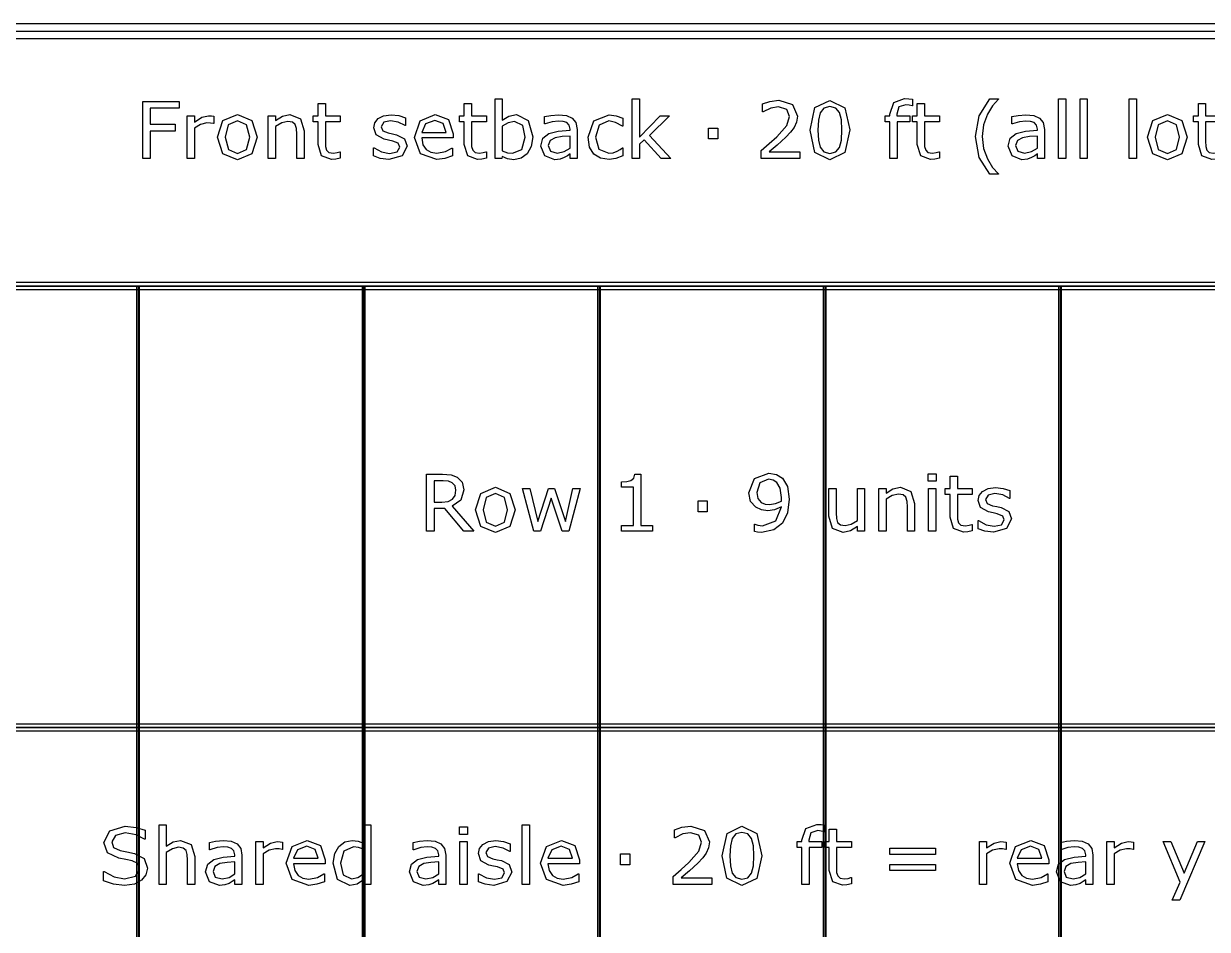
# Model space of a CAD drawing. Extents: x -1 to 182, y 89 to 480.
# Drawn here: x 105.66 to 137.58, y 440.38 to 464.81 of the extents above; entities that cross this region are included whole.
import ezdxf

# ---------------------------------------------------------------- set-up
doc = ezdxf.new("R2010")
doc.units = 0

msp = doc.modelspace()

# ---------------------------------------------------------------- linework, layer by layer
at = {"layer": 'Layer 1', "color": 7}
for points in [[(94.522277, 464.807125), (94.522277, 345.083318), (154.185743, 345.083318), (154.185743, 464.807125), (94.522277, 464.807125)], [(96.215711, 457.822031), (96.215711, 445.730794), (152.492309, 445.730794), (152.492309, 457.822031), (96.215711, 457.822031)], [(96.308212, 457.72953), (152.399808, 457.72953), (152.399808, 445.823295), (96.308212, 445.823295), (96.308212, 457.72953)], [(96.400713, 457.637029), (152.307307, 457.637029), (152.307307, 445.915796), (96.400713, 445.915796), (96.400713, 457.637029)], [(108.703822, 457.72953), (108.703822, 351.89633), (108.783404, 351.89633), (108.783404, 457.72953), (108.703822, 457.72953)], [(114.789231, 457.72953), (114.789231, 351.89633), (114.868813, 351.89633), (114.868813, 457.72953), (114.789231, 457.72953)], [(121.139223, 457.72953), (121.139223, 351.89633), (121.218805, 351.89633), (121.218805, 457.72953), (121.139223, 457.72953)], [(127.224632, 457.72953), (127.224632, 351.89633), (127.304214, 351.89633), (127.304214, 457.72953), (127.224632, 457.72953)], [(133.574624, 457.72953), (133.574624, 351.89633), (133.654206, 351.89633), (133.654206, 457.72953), (133.574624, 457.72953)]]:
    msp.add_lwpolyline(points, close=True, dxfattribs=at)
for points in [[(94.720714, 464.608688), (153.987306, 464.608688), (153.987306, 457.72953), (94.720714, 457.72953), (94.720714, 464.608688)], [(94.919151, 464.410251), (153.788869, 464.410251), (153.788869, 345.480192), (94.919151, 345.480192), (94.919151, 464.410251)], [(109.85207, 462.52613), (109.073826, 462.52613), (109.073826, 462.092049), (109.742517, 462.092049), (109.742517, 461.910148), (109.073826, 461.910148), (109.073826, 461.169109), (108.869187, 461.169109), (108.869187, 462.708031), (109.85207, 462.708031), (109.85207, 462.52613)], [(114.197021, 461.179444), (114.07713, 461.155673), (113.962409, 461.146371), (113.693691, 461.241455), (113.601709, 461.546346), (113.601709, 462.160261), (113.470449, 462.160261), (113.470449, 462.323558), (113.601709, 462.323558), (113.601709, 462.655321), (113.796011, 462.655321), (113.796011, 462.323558), (114.197021, 462.323558), (114.197021, 462.160261), (113.796011, 462.160261), (113.796011, 461.634196), (113.800138, 461.491569), (113.829076, 461.396484), (113.891088, 461.335506), (114.013045, 461.316903), (114.112264, 461.330339), (114.186678, 461.354109), (114.197023, 461.354109), (114.197021, 461.179444)], [(118.138894, 461.179444), (118.019004, 461.155673), (117.904283, 461.146371), (117.635565, 461.241455), (117.543583, 461.546346), (117.543583, 462.160261), (117.412323, 462.160261), (117.412323, 462.323558), (117.543583, 462.323558), (117.543583, 462.655321), (117.737885, 462.655321), (117.737885, 462.323558), (118.138894, 462.323558), (118.138894, 462.160261), (117.737885, 462.160261), (117.737885, 461.634196), (117.742012, 461.491569), (117.770949, 461.396484), (117.832962, 461.335506), (117.954917, 461.316903), (118.054135, 461.330339), (118.128549, 461.354109), (118.138894, 461.354109), (118.138894, 461.179444)], [(119.389462, 461.755118), (119.348121, 461.494669), (119.238568, 461.300366), (119.077336, 461.177376), (118.884066, 461.137069), (118.7125, 461.160839), (118.567807, 461.222851), (118.555404, 461.169109), (118.373503, 461.169109), (118.373503, 462.777278), (118.567807, 462.777278), (118.567807, 462.202636), (118.74144, 462.31219), (118.948145, 462.355598), (119.270606, 462.198502), (119.389462, 461.755119), (119.389462, 461.755118)], [(123.114293, 461.169109), (122.857978, 461.169109), (122.394958, 461.674504), (122.268868, 461.554615), (122.268868, 461.169109), (122.074567, 461.169109), (122.074567, 462.777278), (122.268868, 462.777278), (122.268868, 461.745817), (122.830073, 462.323559), (123.075021, 462.323559), (122.538619, 461.790259), (123.114293, 461.169109)], [(126.594181, 461.169109), (125.552386, 461.169109), (125.552386, 461.385116), (125.769426, 461.571151), (125.97303, 461.756153), (126.244847, 462.061043), (126.318229, 462.305989), (126.238648, 462.493057), (126.018507, 462.56127), (125.8149, 462.528198), (125.600961, 462.426912), (125.590615, 462.426912), (125.590615, 462.643953), (125.785952, 462.710098), (126.023664, 462.740071), (126.394699, 462.625349), (126.529057, 462.316324), (126.506329, 462.151994), (126.441215, 462.008333), (126.346132, 461.882243), (126.214873, 461.744784), (125.986463, 461.533944), (125.766322, 461.345842), (126.594179, 461.345842), (126.594181, 461.169109)], [(127.937766, 461.939087), (127.80754, 461.330339), (127.405499, 461.13707), (127.000356, 461.33344), (126.873232, 461.93702), (127.002425, 462.542667), (127.405499, 462.739037), (127.80961, 462.539566), (127.937766, 461.939087), (127.937766, 461.939087)], [(129.633785, 462.589176), (129.62344, 462.589176), (129.539723, 462.607779), (129.448773, 462.618113), (129.266872, 462.562303), (129.211061, 462.362832), (129.211061, 462.323558), (129.561427, 462.323558), (129.561427, 462.16026), (129.217262, 462.16026), (129.217262, 461.169109), (129.022958, 461.169109), (129.022958, 462.160262), (128.891701, 462.160262), (128.891701, 462.323559), (129.022958, 462.323559), (129.022958, 462.3618), (129.125278, 462.677025), (129.420867, 462.787613), (129.537657, 462.781411), (129.633774, 462.766941), (129.633785, 462.589176)], [(130.356221, 461.179444), (130.23633, 461.155674), (130.12161, 461.146372), (129.852891, 461.241456), (129.760909, 461.546346), (129.760909, 462.160262), (129.629649, 462.160262), (129.629649, 462.323559), (129.760909, 462.323559), (129.760909, 462.655321), (129.955211, 462.655321), (129.955211, 462.323559), (130.356221, 462.323559), (130.356221, 462.160262), (129.955211, 462.160262), (129.955211, 461.634196), (129.959338, 461.49157), (129.988276, 461.396485), (130.050289, 461.335507), (130.172243, 461.316904), (130.271462, 461.33034), (130.345876, 461.35411), (130.356221, 461.35411), (130.356221, 461.179444)], [(131.953019, 460.743296), (131.716342, 460.743296), (131.432121, 461.201148), (131.330836, 461.760287), (131.432121, 462.319425), (131.716342, 462.777278), (131.953019, 462.777278), (131.953019, 462.766943), (131.792822, 462.592277), (131.652262, 462.362834), (131.550977, 462.082748), (131.512737, 461.760287), (131.549945, 461.436793), (131.652262, 461.157741), (131.793856, 460.928298), (131.953019, 460.753632), (131.953019, 460.743296)], [(133.763759, 461.169109), (133.569457, 461.169109), (133.569457, 462.777278), (133.763759, 462.777278), (133.763759, 461.169109)], [(134.344603, 461.169109), (134.150299, 461.169109), (134.150299, 462.777278), (134.344603, 462.777278), (134.344603, 461.169109)], [(135.669585, 461.169109), (135.47528, 461.169109), (135.47528, 462.777278), (135.669585, 462.777278), (135.669585, 461.169109)], [(137.938177, 461.179444), (137.818287, 461.155674), (137.703566, 461.146372), (137.434848, 461.241456), (137.342866, 461.546346), (137.342866, 462.160262), (137.211606, 462.160262), (137.211606, 462.323559), (137.342866, 462.323559), (137.342866, 462.655321), (137.537168, 462.655321), (137.537168, 462.323559), (137.938177, 462.323559), (137.938177, 462.160262), (137.537168, 462.160262), (137.537168, 461.634196), (137.541295, 461.49157), (137.570232, 461.396485), (137.632245, 461.335507), (137.7542, 461.316904), (137.853418, 461.33034), (137.927832, 461.35411), (137.938177, 461.35411), (137.938177, 461.179444)], [(110.790514, 462.111686), (110.780169, 462.111686), (110.695418, 462.126156), (110.5993, 462.131323), (110.425668, 462.091016), (110.264439, 461.988696), (110.264439, 461.169109), (110.070134, 461.169109), (110.070134, 462.323559), (110.264439, 462.323559), (110.264439, 462.153027), (110.468043, 462.284285), (110.64891, 462.323559), (110.722292, 462.320458), (110.790504, 462.311155), (110.790514, 462.111686)], [(111.957365, 461.745817), (111.812673, 461.300367), (111.425101, 461.13707), (111.03546, 461.300367), (110.891799, 461.745817), (111.03546, 462.191267), (111.425101, 462.355598), (111.812673, 462.191267), (111.957365, 461.745817), (111.957365, 461.745817)], [(113.223437, 461.169109), (113.029135, 461.169109), (113.029135, 461.826432), (113.019822, 461.97526), (112.985715, 462.084814), (112.911301, 462.148893), (112.785211, 462.170597), (112.618812, 462.131323), (112.452416, 462.031071), (112.452416, 461.169109), (112.258111, 461.169109), (112.258111, 462.323559), (112.452416, 462.323559), (112.452416, 462.195402), (112.640518, 462.313224), (112.839988, 462.355598), (113.125242, 462.242944), (113.223427, 461.918416), (113.223437, 461.169109)], [(116.000524, 461.501904), (115.869267, 461.242489), (115.512699, 461.141203), (115.277056, 461.171175), (115.098256, 461.238355), (115.098256, 461.456429), (115.108602, 461.456429), (115.313241, 461.345841), (115.529246, 461.305534), (115.729752, 461.346875), (115.802097, 461.477099), (115.762825, 461.580452), (115.611928, 461.640397), (115.50341, 461.6621), (115.382487, 461.688972), (115.166479, 461.806794), (115.103434, 461.99903), (115.132372, 462.133389), (115.22229, 462.246044), (115.369052, 462.322524), (115.569555, 462.351463), (115.778327, 462.325624), (115.955061, 462.264646), (115.955061, 462.056907), (115.944716, 462.056907), (115.763847, 462.148891), (115.555075, 462.187131), (115.37524, 462.14579), (115.301861, 462.024868), (115.346303, 461.917381), (115.486863, 461.85847), (115.60675, 461.833665), (115.718373, 461.810927), (115.927145, 461.704474), (116.000524, 461.501902), (116.000524, 461.501904)], [(117.244892, 461.72618), (116.3943, 461.72618), (116.426339, 461.540145), (116.514188, 461.410954), (116.641312, 461.33654), (116.80461, 461.311735), (117.041288, 461.358244), (117.211819, 461.451261), (117.222165, 461.451261), (117.222165, 461.239388), (117.021661, 461.170142), (116.806687, 461.142237), (116.358137, 461.297266), (116.196906, 461.739615), (116.350901, 462.1892), (116.758113, 462.355598), (117.117779, 462.219172), (117.244903, 461.831599), (117.244892, 461.72618)], [(120.589385, 461.169109), (120.396118, 461.169109), (120.396118, 461.292099), (120.325837, 461.24249), (120.241088, 461.19288), (120.129466, 461.153606), (119.981673, 461.13707), (119.71709, 461.240422), (119.608568, 461.503972), (119.66438, 461.715845), (119.825611, 461.844002), (120.078825, 461.907048), (120.396118, 461.931852), (120.396118, 461.961825), (120.372332, 462.071378), (120.306186, 462.139591), (120.206968, 462.171631), (120.086045, 462.179899), (119.915514, 462.159227), (119.721209, 462.101349), (119.710864, 462.101349), (119.710864, 462.298753), (119.875197, 462.33286), (120.087069, 462.351462), (120.298942, 462.330791), (120.456038, 462.262578), (120.555257, 462.139588), (120.589362, 461.95252), (120.589385, 461.169109)], [(121.817217, 461.241456), (121.632216, 461.169109), (121.447214, 461.14327), (121.21777, 461.179443), (121.03897, 461.291064), (120.922183, 461.479166), (120.880842, 461.744783), (121.035869, 462.189199), (121.447214, 462.35043), (121.641518, 462.322524), (121.817217, 462.254312), (121.817217, 462.038304), (121.806872, 462.038304), (121.622902, 462.144758), (121.438935, 462.181965), (121.177453, 462.070344), (121.08237, 461.744783), (121.175387, 461.423356), (121.438935, 461.311735), (121.558826, 461.327237), (121.668379, 461.367544), (121.74796, 461.41302), (121.806872, 461.455394), (121.817217, 461.455394), (121.817217, 461.241456)], [(127.665949, 461.469866), (127.714524, 461.666236), (127.727964, 461.939087), (127.714524, 462.211938), (127.664914, 462.408308), (127.565696, 462.528198), (127.405499, 462.568505), (127.24427, 462.528198), (127.144017, 462.406241), (127.095442, 462.20677), (127.083033, 461.93702), (127.09441, 461.667269), (127.142987, 461.472966), (127.239105, 461.349976), (127.405501, 461.307602), (127.566733, 461.347909), (127.665952, 461.469866), (127.665949, 461.469866)], [(133.193252, 461.169109), (132.999982, 461.169109), (132.999982, 461.292099), (132.929703, 461.24249), (132.844955, 461.19288), (132.733332, 461.153606), (132.585539, 461.13707), (132.320956, 461.240422), (132.212435, 461.503972), (132.268246, 461.715845), (132.429475, 461.844002), (132.682691, 461.907048), (132.999982, 461.931852), (132.999982, 461.961825), (132.976222, 462.071378), (132.910077, 462.139591), (132.810858, 462.171631), (132.689936, 462.179899), (132.519404, 462.159227), (132.325099, 462.101349), (132.314754, 462.101349), (132.314754, 462.298753), (132.479084, 462.33286), (132.690959, 462.351462), (132.902832, 462.330791), (133.059928, 462.262578), (133.159147, 462.139588), (133.193252, 461.95252), (133.193252, 461.169109)], [(137.037973, 461.745817), (136.893281, 461.300367), (136.505707, 461.13707), (136.116068, 461.300367), (135.972408, 461.745817), (136.116068, 462.191267), (136.505707, 462.355598), (136.893281, 462.191267), (137.037973, 461.745817), (137.037973, 461.745817)], [(111.756861, 461.745817), (111.669012, 462.078613), (111.425101, 462.188167), (111.179121, 462.078613), (111.092303, 461.745817), (111.180153, 461.416122), (111.425101, 461.304501), (111.667977, 461.415089), (111.756861, 461.745817), (111.756861, 461.745817)], [(117.055758, 461.875007), (116.978243, 462.111685), (116.747765, 462.195401), (116.498686, 462.103417), (116.3943, 461.875007), (117.055758, 461.875007)], [(119.188958, 461.749951), (119.120743, 462.06311), (118.900602, 462.170596), (118.729036, 462.133389), (118.567807, 462.039339), (118.567807, 461.377881), (118.709402, 461.326205), (118.844791, 461.311735), (119.096973, 461.417154), (119.188958, 461.74995), (119.188958, 461.749951)], [(124.380365, 461.697242), (124.133353, 461.697242), (124.133353, 461.98973), (124.380365, 461.98973), (124.380365, 461.697242)], [(136.83747, 461.745817), (136.74962, 462.078613), (136.505707, 462.188167), (136.259729, 462.078613), (136.172911, 461.745817), (136.260761, 461.416122), (136.505707, 461.304501), (136.748586, 461.415089), (136.83747, 461.745817), (136.83747, 461.745817)], [(120.396118, 461.453329), (120.396118, 461.774756), (120.186312, 461.759254), (119.996143, 461.729282), (119.86075, 461.654868), (119.809075, 461.517409), (119.869019, 461.367547), (120.051951, 461.317938), (120.239022, 461.357212), (120.396118, 461.45333), (120.396118, 461.453329)], [(132.999982, 461.453329), (132.999982, 461.774756), (132.790178, 461.759254), (132.600009, 461.729282), (132.464617, 461.654868), (132.412938, 461.517409), (132.472885, 461.367547), (132.655818, 461.317938), (132.842886, 461.357212), (132.999982, 461.45333), (132.999982, 461.453329)], [(108.743613, 457.72953), (108.743613, 351.89633)], [(114.829022, 457.72953), (114.829022, 351.89633)], [(121.179014, 457.72953), (121.179014, 351.89633)], [(127.264423, 457.72953), (127.264423, 351.89633)], [(133.614415, 457.72953), (133.614415, 351.89633)], [(117.798347, 451.114955), (117.53273, 451.114955), (117.018034, 451.726803), (116.729678, 451.726803), (116.729678, 451.114955), (116.525041, 451.114955), (116.525041, 452.653878), (116.956021, 452.653878), (117.188565, 452.635278), (117.355996, 452.571201), (117.486221, 452.437875), (117.533764, 452.235303), (117.450047, 451.956252), (117.219572, 451.787787), (117.798347, 451.114955)], [(117.319822, 452.22083), (117.296063, 452.337617), (117.219582, 452.424434), (117.114162, 452.465776), (116.970501, 452.478185), (116.729688, 452.478185), (116.729688, 451.897343), (116.936394, 451.897343), (117.105894, 451.913879), (117.228882, 451.977959), (117.297095, 452.077177), (117.319822, 452.220838), (117.319822, 452.22083)], [(122.61975, 451.114955), (121.786727, 451.114955), (121.786727, 451.272051), (122.107121, 451.272051), (122.107121, 452.303512), (121.786727, 452.303512), (121.786727, 452.444072), (121.926255, 452.454417), (122.038909, 452.486455), (122.113323, 452.551569), (122.145361, 452.659056), (122.305558, 452.659056), (122.305558, 451.272062), (122.61975, 451.272062), (122.61975, 451.114955)], [(126.309442, 451.976916), (126.262934, 451.611048), (126.124443, 451.330963), (125.888798, 451.149062), (125.556003, 451.084983), (125.454718, 451.091174), (125.369966, 451.108743), (125.369966, 451.306148), (125.380312, 451.306148), (125.46506, 451.276173), (125.587017, 451.262733), (125.944617, 451.399159), (126.095511, 451.777431), (125.914645, 451.694749), (125.729643, 451.669958), (125.557042, 451.688558), (125.403047, 451.760905), (125.265588, 451.9211), (125.220115, 452.153644), (125.375142, 452.537083), (125.753413, 452.684877), (125.960119, 452.649737), (126.126518, 452.546386), (126.26191, 452.325211), (126.30945, 451.976911), (126.309442, 451.976916)], [(126.100671, 452.021358), (126.067598, 452.278707), (125.976647, 452.429602), (125.872261, 452.495748), (125.751339, 452.516411), (125.515693, 452.423395), (125.429913, 452.161913), (125.457816, 452.001716), (125.551867, 451.893197), (125.654187, 451.849787), (125.77821, 451.839441), (125.941508, 451.861137), (126.096538, 451.924182), (126.098654, 451.966558), (126.100771, 452.021334), (126.100671, 452.021358)], [(130.271988, 452.462675), (130.052879, 452.462675), (130.052879, 452.664213), (130.271988, 452.664213), (130.271988, 452.462675)], [(131.243503, 451.1253), (131.123615, 451.101541), (131.008892, 451.092227), (130.740176, 451.187313), (130.648191, 451.492203), (130.648191, 452.106117), (130.516934, 452.106117), (130.516934, 452.269415), (130.648191, 452.269415), (130.648191, 452.601179), (130.842495, 452.601179), (130.842495, 452.269415), (131.243503, 452.269415), (131.243503, 452.106117), (130.842495, 452.106117), (130.842495, 451.580052), (130.846623, 451.437426), (130.875563, 451.34234), (130.937573, 451.281364), (131.05953, 451.262764), (131.158749, 451.276205), (131.233163, 451.299965), (131.243508, 451.299965), (131.243503, 451.1253)], [(118.913522, 451.691664), (118.768827, 451.246212), (118.381255, 451.082917), (117.991614, 451.246212), (117.847956, 451.691664), (117.991614, 452.137113), (118.381255, 452.301443), (118.768827, 452.137113), (118.913522, 451.691664), (118.913522, 451.691664)], [(118.713018, 451.691664), (118.625169, 452.024459), (118.381255, 452.134012), (118.135275, 452.024459), (118.04846, 451.691664), (118.13631, 451.361967), (118.381255, 451.250347), (118.624134, 451.360935), (118.713018, 451.691664), (118.713018, 451.691664)], [(120.666384, 452.269405), (120.365628, 451.114955), (120.185793, 451.114955), (119.889172, 452.004822), (119.594617, 451.114955), (119.415817, 451.114955), (119.111959, 452.269405), (119.314529, 452.269405), (119.526405, 451.375403), (119.814758, 452.269405), (119.974955, 452.269405), (120.270544, 451.375403), (120.471048, 452.269405), (120.666384, 452.269405)], [(128.341358, 451.114955), (128.147056, 451.114955), (128.147056, 451.243111), (127.958953, 451.124258), (127.760516, 451.082917), (127.47733, 451.193502), (127.376043, 451.520098), (127.376043, 452.269405), (127.570347, 452.269405), (127.570347, 451.612083), (127.578602, 451.461186), (127.613741, 451.354733), (127.686089, 451.288588), (127.81528, 451.267924), (127.979609, 451.307198), (128.147043, 451.407452), (128.147043, 452.269413), (128.341345, 452.269413), (128.341358, 451.114955)], [(129.689077, 451.114955), (129.494776, 451.114955), (129.494776, 451.772277), (129.485462, 451.921105), (129.451355, 452.030661), (129.376941, 452.094738), (129.250851, 452.116433), (129.084455, 452.077159), (128.918056, 451.976906), (128.918056, 451.114955), (128.723752, 451.114955), (128.723752, 452.269405), (128.918067, 452.269405), (128.918067, 452.141249), (129.106169, 452.25907), (129.305639, 452.301443), (129.590893, 452.188789), (129.689077, 451.864262), (129.689077, 451.114955)], [(130.259585, 451.114955), (130.065283, 451.114955), (130.065283, 452.269405), (130.259585, 452.269405), (130.259585, 451.114955)], [(132.302869, 451.447761), (132.17161, 451.188345), (131.815044, 451.08706), (131.579399, 451.117032), (131.400599, 451.184212), (131.400599, 451.402287), (131.410944, 451.402287), (131.615583, 451.291699), (131.831591, 451.25139), (132.032095, 451.292731), (132.104442, 451.422956), (132.065168, 451.52631), (131.914273, 451.586254), (131.805752, 451.60795), (131.68483, 451.634821), (131.468821, 451.752645), (131.405777, 451.94488), (131.434717, 452.079238), (131.524633, 452.191892), (131.671394, 452.268373), (131.871898, 452.297313), (132.08067, 452.271463), (132.257403, 452.210485), (132.257403, 452.002747), (132.247058, 452.002747), (132.066192, 452.09473), (131.857417, 452.132972), (131.677585, 452.091631), (131.604203, 451.970706), (131.648645, 451.86322), (131.789205, 451.80431), (131.909096, 451.779519), (132.020715, 451.756791), (132.229487, 451.650339), (132.302869, 451.447766), (132.302869, 451.447761)], [(124.097695, 451.643086), (123.850683, 451.643086), (123.850683, 451.935575), (124.097695, 451.935575), (124.097695, 451.643086)], [(94.720714, 445.823295), (153.987306, 445.823295), (153.987306, 438.944137), (94.720714, 438.944137), (94.720714, 445.823295)], [(108.998377, 442.029217), (108.956002, 441.851449), (108.839215, 441.702621), (108.645945, 441.59927), (108.381362, 441.562061), (108.08164, 441.593068), (107.811889, 441.685053), (107.811889, 441.941368), (107.826362, 441.941368), (108.096112, 441.791505), (108.383434, 441.738795), (108.679023, 441.810108), (108.785475, 442.000277), (108.734834, 442.151171), (108.582905, 442.22662), (108.41444, 442.260727), (108.223236, 442.294832), (107.919381, 442.442628), (107.821195, 442.716511), (107.984493, 443.032772), (108.398938, 443.156796), (108.696594, 443.125789), (108.936372, 443.049309), (108.936372, 442.807462), (108.9219, 442.807462), (108.690389, 442.930453), (108.397901, 442.980062), (108.133318, 442.911847), (108.034099, 442.736148), (108.083709, 442.585254), (108.258376, 442.501537), (108.446476, 442.466398), (108.653181, 442.424023), (108.911565, 442.286564), (108.99838, 442.029217), (108.998377, 442.029217)], [(110.27685, 441.589967), (110.082549, 441.589967), (110.082549, 442.247292), (110.073235, 442.39612), (110.039128, 442.505673), (109.964714, 442.569752), (109.838624, 442.591448), (109.672228, 442.552173), (109.505829, 442.45192), (109.505829, 441.589967), (109.311525, 441.589967), (109.311525, 443.198137), (109.505829, 443.198137), (109.505829, 442.616261), (109.693932, 442.734082), (109.893401, 442.776458), (110.178656, 442.663801), (110.27684, 442.339274), (110.27685, 441.589967)], [(115.022808, 441.589967), (114.828506, 441.589967), (114.828506, 441.710889), (114.653839, 441.598235), (114.456436, 441.557929), (114.127774, 441.717091), (114.006851, 442.158408), (114.048193, 442.41989), (114.161881, 442.615226), (114.325177, 442.735117), (114.519481, 442.776458), (114.68071, 442.756826), (114.828506, 442.697914), (114.828506, 443.198142), (115.022808, 443.198142), (115.022808, 441.589967)], [(117.629363, 442.937687), (117.410257, 442.937687), (117.410257, 443.139225), (117.629363, 443.139225), (117.629363, 442.937687)], [(119.300578, 441.589967), (119.106276, 441.589967), (119.106276, 443.198137), (119.300578, 443.198137), (119.300578, 441.589967)], [(124.221203, 441.589967), (123.179407, 441.589967), (123.179407, 441.805975), (123.396447, 441.992009), (123.600052, 442.177011), (123.871868, 442.4819), (123.94525, 442.726848), (123.865669, 442.913917), (123.645528, 442.982129), (123.441921, 442.949056), (123.227982, 442.847771), (123.217637, 442.847771), (123.217637, 443.064811), (123.412973, 443.130957), (123.650685, 443.160929), (124.02172, 443.046208), (124.156078, 442.737183), (124.13335, 442.572851), (124.068237, 442.429193), (123.973153, 442.3031), (123.841894, 442.165641), (123.613485, 441.954803), (123.393344, 441.766701), (124.2212, 441.766701), (124.221203, 441.589967)], [(125.564787, 442.359946), (125.434562, 441.751199), (125.03252, 441.557929), (124.627377, 441.754297), (124.500253, 442.357877), (124.629446, 442.963526), (125.03252, 443.159894), (125.436631, 442.960425), (125.564787, 442.359946), (125.564787, 442.359946)], [(127.260806, 443.010034), (127.250461, 443.010034), (127.166744, 443.028634), (127.075794, 443.03898), (126.893893, 442.983171), (126.838082, 442.783699), (126.838082, 442.744425), (127.188448, 442.744425), (127.188448, 442.581127), (126.844284, 442.581127), (126.844284, 441.589967), (126.649979, 441.589967), (126.649979, 442.581119), (126.518722, 442.581119), (126.518722, 442.744417), (126.649979, 442.744417), (126.649979, 442.782657), (126.752299, 443.097884), (127.047888, 443.208471), (127.164678, 443.20228), (127.260796, 443.187808), (127.260806, 443.010034)], [(125.29297, 441.890724), (125.341545, 442.087095), (125.354986, 442.359946), (125.341545, 442.632797), (125.291936, 442.829165), (125.192717, 442.949056), (125.03252, 442.989362), (124.871291, 442.949056), (124.771038, 442.827099), (124.722463, 442.62763), (124.710054, 442.357877), (124.721431, 442.088127), (124.770009, 441.893825), (124.866126, 441.770833), (125.032523, 441.72846), (125.193754, 441.768767), (125.292973, 441.890724), (125.29297, 441.890724)], [(127.983242, 441.600302), (127.863352, 441.576542), (127.748631, 441.567229), (127.479913, 441.662315), (127.38793, 441.967204), (127.38793, 442.581119), (127.256671, 442.581119), (127.256671, 442.744417), (127.38793, 442.744417), (127.38793, 443.07618), (127.582232, 443.07618), (127.582232, 442.744417), (127.983242, 442.744417), (127.983242, 442.581119), (127.582232, 442.581119), (127.582232, 442.055054), (127.58636, 441.912428), (127.615297, 441.817344), (127.67731, 441.756366), (127.799264, 441.737766), (127.898483, 441.751207), (127.972897, 441.774966), (127.983242, 441.774966), (127.983242, 441.600302)], [(111.54809, 441.589967), (111.35482, 441.589967), (111.35482, 441.712956), (111.284541, 441.663346), (111.19979, 441.613737), (111.08817, 441.574465), (110.940374, 441.557929), (110.675791, 441.66128), (110.567272, 441.924831), (110.623084, 442.136704), (110.784313, 442.26486), (111.037526, 442.327905), (111.35482, 442.352696), (111.35482, 442.382668), (111.33106, 442.492224), (111.264914, 442.560436), (111.165696, 442.592475), (111.044773, 442.60073), (110.874239, 442.580066), (110.679937, 442.522188), (110.669592, 442.522188), (110.669592, 442.719591), (110.833922, 442.753698), (111.045795, 442.772298), (111.257667, 442.751635), (111.414764, 442.68342), (111.513982, 442.560431), (111.54809, 442.373363), (111.54809, 441.589967)], [(112.642595, 442.532544), (112.63225, 442.532544), (112.547499, 442.547017), (112.451381, 442.552176), (112.277749, 442.511869), (112.11652, 442.40955), (112.11652, 441.589967), (111.922215, 441.589967), (111.922215, 442.744417), (112.11652, 442.744417), (112.11652, 442.573885), (112.320124, 442.705142), (112.500991, 442.744417), (112.574373, 442.741321), (112.642585, 442.732008), (112.642595, 442.532544)], [(113.791878, 442.147039), (112.941283, 442.147039), (112.973324, 441.961002), (113.061174, 441.831812), (113.188298, 441.757398), (113.351596, 441.732606), (113.588273, 441.779115), (113.758805, 441.872134), (113.76915, 441.872134), (113.76915, 441.660261), (113.568646, 441.591015), (113.353673, 441.563109), (112.905123, 441.718139), (112.743891, 442.160487), (112.897886, 442.610072), (113.305095, 442.776471), (113.664764, 442.640044), (113.791888, 442.252472), (113.791878, 442.147039)], [(113.602741, 442.295867), (113.525228, 442.532544), (113.29475, 442.616261), (113.045672, 442.524276), (112.941283, 442.295867), (113.602741, 442.295867)], [(114.828506, 441.874187), (114.828506, 442.536679), (114.687946, 442.585254), (114.552554, 442.598695), (114.298306, 442.485006), (114.207355, 442.162546), (114.277636, 441.849388), (114.502945, 441.742936), (114.670375, 441.779107), (114.828506, 441.874193), (114.828506, 441.874187)], [(117.046455, 441.589967), (116.853185, 441.589967), (116.853185, 441.712956), (116.782907, 441.663346), (116.698155, 441.613737), (116.586536, 441.574465), (116.43874, 441.557929), (116.174157, 441.66128), (116.065638, 441.924831), (116.121449, 442.136704), (116.282678, 442.26486), (116.535892, 442.327905), (116.853185, 442.352696), (116.853185, 442.382668), (116.829426, 442.492224), (116.76328, 442.560436), (116.664061, 442.592475), (116.543139, 442.60073), (116.372605, 442.580066), (116.178303, 442.522188), (116.167958, 442.522188), (116.167958, 442.719591), (116.332287, 442.753698), (116.54416, 442.772298), (116.756033, 442.751635), (116.913129, 442.68342), (117.012348, 442.560431), (117.046455, 442.373363), (117.046455, 441.589967)], [(117.616962, 441.589967), (117.422658, 441.589967), (117.422658, 442.744417), (117.616962, 442.744417), (117.616962, 441.589967)], [(118.826189, 441.922762), (118.694932, 441.663346), (118.338364, 441.562061), (118.102721, 441.592033), (117.923921, 441.659214), (117.923921, 441.877288), (117.934266, 441.877288), (118.138905, 441.766701), (118.354911, 441.726394), (118.555414, 441.767735), (118.627762, 441.897957), (118.588487, 442.001312), (118.437593, 442.061255), (118.329074, 442.082951), (118.208149, 442.109822), (117.992144, 442.227646), (117.929099, 442.419882), (117.958036, 442.55424), (118.047955, 442.666894), (118.194714, 442.743377), (118.39522, 442.772314), (118.603992, 442.746465), (118.780725, 442.685489), (118.780725, 442.477749), (118.77038, 442.477749), (118.589514, 442.569734), (118.380742, 442.607974), (118.200907, 442.566633), (118.127528, 442.44571), (118.17197, 442.338224), (118.31253, 442.279312), (118.432418, 442.25452), (118.54404, 442.231792), (118.752812, 442.12534), (118.826191, 441.922767), (118.826189, 441.922762)], [(120.651398, 442.147039), (119.800806, 442.147039), (119.832845, 441.961002), (119.920694, 441.831812), (120.047818, 441.757398), (120.211116, 441.732606), (120.447794, 441.779115), (120.618326, 441.872134), (120.628671, 441.872134), (120.628671, 441.660261), (120.428167, 441.591015), (120.213193, 441.563109), (119.764643, 441.718139), (119.603412, 442.160487), (119.757407, 442.610072), (120.164619, 442.776471), (120.524285, 442.640044), (120.651409, 442.252472), (120.651398, 442.147039)], [(120.462264, 442.295867), (120.384749, 442.532544), (120.154271, 442.616261), (119.905192, 442.524276), (119.800806, 442.295867), (120.462264, 442.295867)], [(130.249766, 442.398186), (129.024003, 442.398186), (129.024003, 442.56355), (130.249766, 442.56355), (130.249766, 442.398186)], [(132.158693, 442.532544), (132.148347, 442.532544), (132.063599, 442.547017), (131.967481, 442.552176), (131.793848, 442.511869), (131.63262, 442.40955), (131.63262, 441.589967), (131.438315, 441.589967), (131.438315, 442.744417), (131.63262, 442.744417), (131.63262, 442.573885), (131.836224, 442.705142), (132.01709, 442.744417), (132.09047, 442.741321), (132.158685, 442.732008), (132.158693, 442.532544)], [(133.307975, 442.147039), (132.45738, 442.147039), (132.489421, 441.961002), (132.577271, 441.831812), (132.704395, 441.757398), (132.86769, 441.732606), (133.10437, 441.779115), (133.274902, 441.872134), (133.285247, 441.872134), (133.285247, 441.660261), (133.084744, 441.591015), (132.86977, 441.563109), (132.421217, 441.718139), (132.259988, 442.160487), (132.413983, 442.610072), (132.821193, 442.776471), (133.180861, 442.640044), (133.307986, 442.252472), (133.307975, 442.147039)], [(133.118838, 442.295867), (133.041323, 442.532544), (132.810847, 442.616261), (132.561766, 442.524276), (132.45738, 442.295867), (133.118838, 442.295867)], [(134.49963, 441.589967), (134.30636, 441.589967), (134.30636, 441.712956), (134.236082, 441.663346), (134.151333, 441.613737), (134.039711, 441.574465), (133.891918, 441.557929), (133.627335, 441.66128), (133.518813, 441.924831), (133.574624, 442.136704), (133.735853, 442.26486), (133.98907, 442.327905), (134.30636, 442.352696), (134.30636, 442.382668), (134.282601, 442.492224), (134.216455, 442.560436), (134.117236, 442.592475), (133.996314, 442.60073), (133.825782, 442.580066), (133.631478, 442.522188), (133.621133, 442.522188), (133.621133, 442.719591), (133.785463, 442.753698), (133.997338, 442.772298), (134.209211, 442.751635), (134.366307, 442.68342), (134.465526, 442.560431), (134.49963, 442.373363), (134.49963, 441.589967)], [(135.594136, 442.532544), (135.583791, 442.532544), (135.499042, 442.547017), (135.402925, 442.552176), (135.229292, 442.511869), (135.06806, 442.40955), (135.06806, 441.589967), (134.873759, 441.589967), (134.873759, 442.744417), (135.06806, 442.744417), (135.06806, 442.573885), (135.271665, 442.705142), (135.452534, 442.744417), (135.525913, 442.741321), (135.594126, 442.732008), (135.594136, 442.532544)], [(137.519599, 442.744417), (136.845738, 441.164155), (136.637998, 441.164155), (136.852972, 441.645778), (136.393052, 442.744417), (136.603893, 442.744417), (136.958392, 441.888657), (137.315992, 442.744417), (137.519599, 442.744417)], [(111.35482, 441.874187), (111.35482, 442.195613), (111.145013, 442.180109), (110.954844, 442.150137), (110.819452, 442.075723), (110.767776, 441.938264), (110.82772, 441.788402), (111.010655, 441.738792), (111.197724, 441.778067), (111.35482, 441.874185), (111.35482, 441.874187)], [(116.853185, 441.874187), (116.853185, 442.195613), (116.643379, 442.180109), (116.45321, 442.150137), (116.317817, 442.075723), (116.266142, 441.938264), (116.326086, 441.788402), (116.509021, 441.738792), (116.696089, 441.778067), (116.853185, 441.874185), (116.853185, 441.874187)], [(122.007386, 442.118098), (121.760374, 442.118098), (121.760374, 442.410587), (122.007386, 442.410587), (122.007386, 442.118098)], [(134.30636, 441.874187), (134.30636, 442.195613), (134.096557, 442.180109), (133.906388, 442.150137), (133.770995, 442.075723), (133.719317, 441.938264), (133.779263, 441.788402), (133.962196, 441.738792), (134.149264, 441.778067), (134.30636, 441.874185), (134.30636, 441.874187)], [(130.249766, 441.964103), (129.024003, 441.964103), (129.024003, 442.129468), (130.249766, 442.129468), (130.249766, 441.964103)]]:
    msp.add_lwpolyline(points, dxfattribs=at)

doc.saveas('drawing.dxf')
